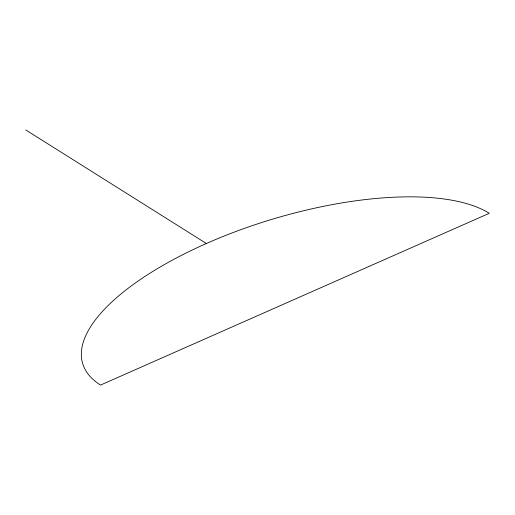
<?xml version="1.0" encoding="UTF-8"?>
<svg xmlns="http://www.w3.org/2000/svg" width="515" height="515" viewBox="0 0 515 515"><rect width="100%" height="100%" fill="white"/><g stroke="black" fill="none" stroke-linecap="round" stroke-linejoin="round"><path stroke-width="0.77" d="M25.75 129.935L206.361 243.511A221.772 83.076 -16.9 0 1 489.25 213.307L100.56 385.065A221.772 83.076 -16.9 0 1 206.361 243.511"/></g></svg>
